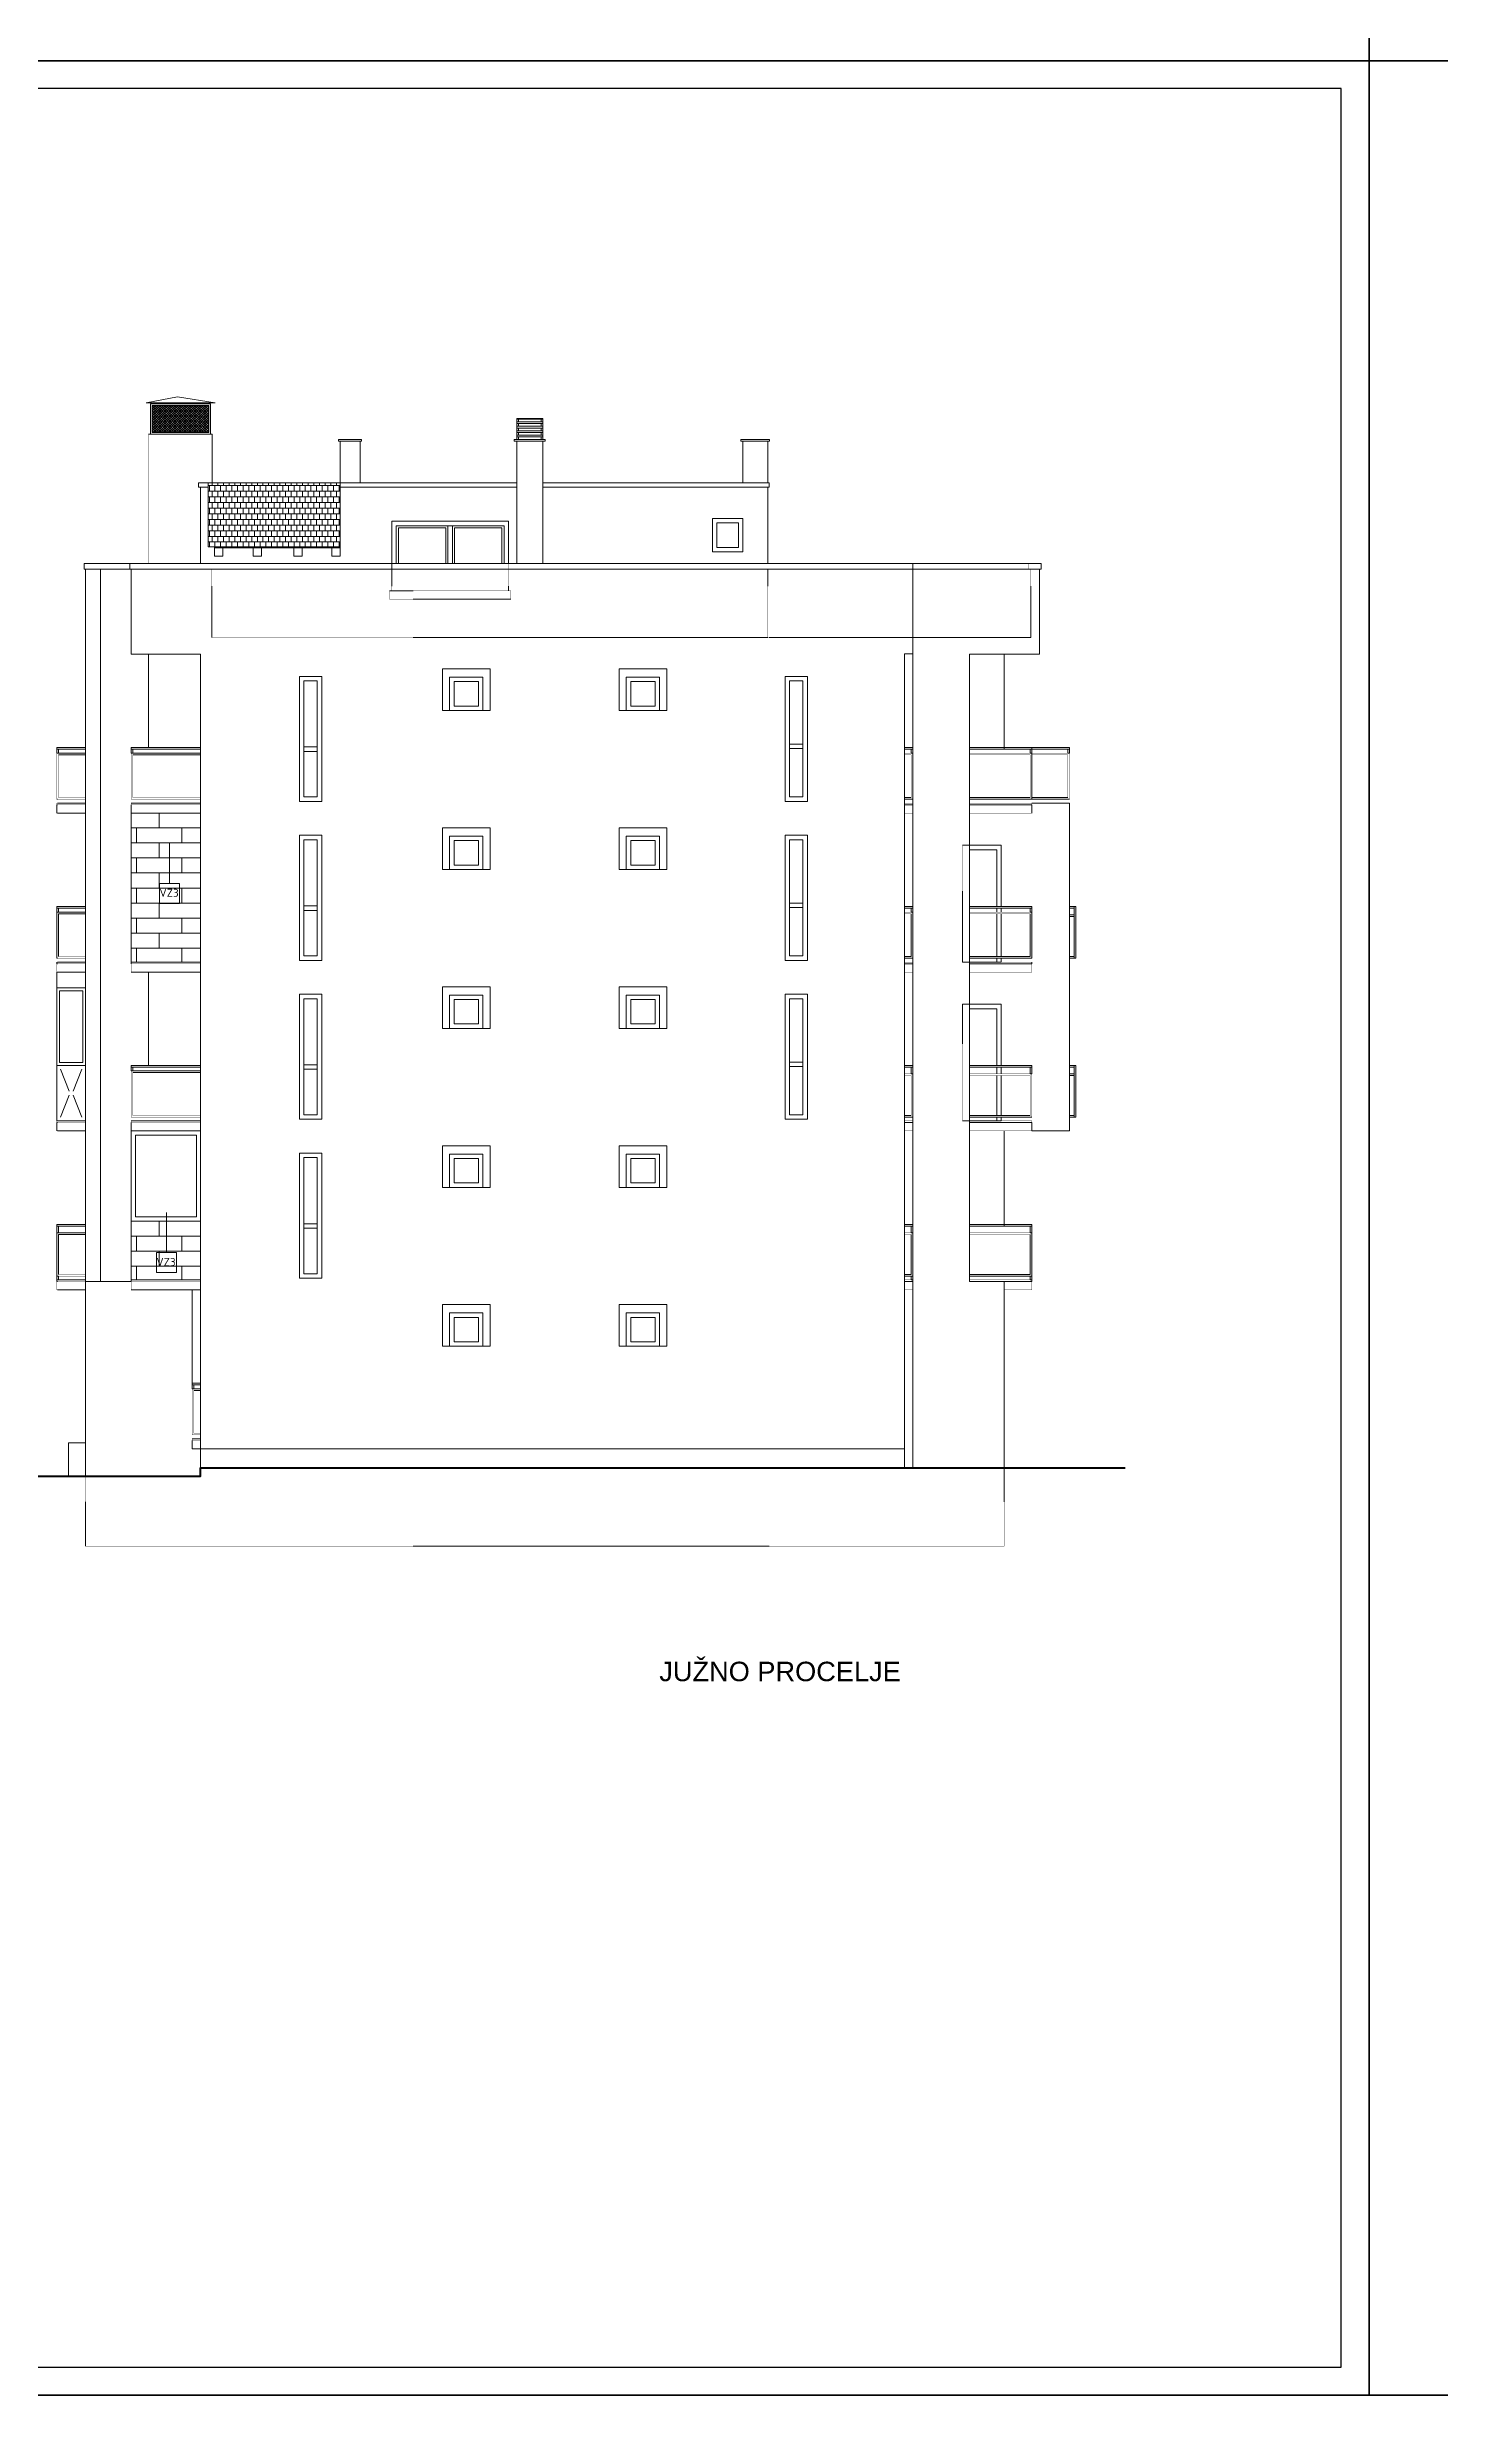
# Model space of a CAD drawing. Header units: millimetres. Extents: x -701 to 470890, y -446843 to -116129.
# Drawn here: x 211338 to 213843, y -229228 to -225003 of the extents above; entities that cross this region are included whole.
import ezdxf
from ezdxf.enums import TextEntityAlignment as Align

# ---------------------------------------------------------------- set-up
doc = ezdxf.new("R2010")
doc.units = ezdxf.units.MM
doc.linetypes.add('ACAD_ISO03W100', pattern=[30, 12, -18])
doc.linetypes.add('HIDDEN', pattern=[0.375, 0.25, -0.125])
doc.layers.get('0').update_dxf_attribs({"lineweight": 0})
for name, color, linetype, lineweight in [('05-podgled-tanko', 144, 'HIDDEN', 0), ('09-oznaka stavke', 1, 'Continuous', 0), ('5-TX', 113, 'Continuous', 5)]:
    doc.layers.add(name, color=color, linetype=linetype, lineweight=lineweight)
doc.layers.add('Kucni_broj', color=2, linetype='Continuous', plot=False)
doc.layers.add('SAST_Linija sastavnice', color=255, linetype='Continuous', plot=False)
doc.styles.add('isocpeur', font='isocpeur.ttf')
doc.styles.add('tahoma10', font='tahoma.ttf', dxfattribs={"height": 2})

# ---------------------------------------------------------------- blocks, each defined once
blk = doc.blocks.new('*U511')
at = {"ltscale": 0.1}
blk.add_line((0, 0.5), (0, 1), dxfattribs=at)
blk.add_lwpolyline([(0.125, 0.25), (-0.125, 0.25), (-0.125, 0.5), (0.125, 0.5)], close=True, dxfattribs=at)
at = {"style": 'isocpeur'}
blk.add_attdef('sl', text='', height=0.1, dxfattribs=at).set_placement((0.005, 0.334), align=Align.CENTER)

msp = doc.modelspace()

# ---------------------------------------------------------------- hatches: boundary and pattern name
at = {"layer": '05-podgled-tanko', "linetype": 'ByBlock', "ltscale": 5}
h = msp.add_hatch(dxfattribs=at)
h.set_pattern_fill('ANSI37', color=256)
h.set_pattern_definition([(45, (5183.777, -13346.2995), (-2.24506403, 2.24506403), []), (135, (5183.777, -13346.2995), (-2.24506403, -2.24506403), [])])
h.paths.add_polyline_path([(211526.78, -225696.27), (211628.79, -225696.27), (211628.79, -225647.6), (211526.78, -225647.6)])
h = msp.add_hatch(dxfattribs=at)
h.set_pattern_fill('AR-B88', color=256, scale=0.05)
h.set_pattern_definition([(0, (5183.777, -13346.3), (0, 10.16), []), (90, (5183.777, -13346.2995), (-5.08, 10.16), [10.16, -10.16])])
h.paths.add_polyline_path([(211627.65, -225902.27), (211865.22, -225902.27), (211865.22, -225787.27), (211627.65, -225787.27)])
at = {"layer": '09-oznaka stavke', "linetype": 'ByBlock', "ltscale": 5, "true_color": 0xf0310f}
h = msp.add_hatch(dxfattribs=at)
h.set_pattern_fill('AR-BRSTD', color=20, scale=0.4)
h.set_pattern_definition([(0, (5941.777, -13346.3), (0, 27.09672), []), (90, (5941.777, -13346.3), (-40.64, 27.09672), [27.09672, -27.09672])])
h.paths.add_polyline_path([(211614.22, -226649.27), (211489.22, -226649.27), (211489.22, -226381.27), (211614.22, -226381.27)])
h = msp.add_hatch(dxfattribs=at)
h.set_pattern_fill('AR-BRSTD', color=20, scale=0.4)
h.set_pattern_definition([(0, (5941.777, -13918.3), (0, 27.09672), []), (90, (5941.777, -13918.3), (-40.64, 27.09672), [27.09672, -27.09672])])
h.paths.add_polyline_path([(211614.22, -227221.27), (211489.22, -227221.27), (211489.22, -227115.27), (211614.22, -227115.27)])

# ---------------------------------------------------------------- linework, layer by layer
at = {"layer": '05-podgled-tanko', "linetype": 'ByBlock', "ltscale": 5}
for points in [[(211515.98, -225642.94), (211640.3, -225642.94), (211640.3, -225642.94), (211572.72, -225632.43), (211515.98, -225642.94)], [(211523.78, -225699.27), (211631.79, -225699.27), (211631.79, -225644.6), (211523.78, -225644.6)], [(211526.78, -225696.27), (211628.79, -225696.27), (211628.79, -225647.6), (211526.78, -225647.6)], [(212183.22, -225671.22), (212230.22, -225671.22), (212230.22, -225672.31), (212183.22, -225672.31)], [(212183.22, -225672.31), (212186.2, -225672.31), (212186.2, -225677.13), (212183.22, -225677.13)], [(212183.22, -225677.13), (212230.22, -225677.13), (212230.22, -225680.34), (212183.22, -225680.34)], [(212183.22, -225680.34), (212186.2, -225680.34), (212186.2, -225685.17), (212183.22, -225685.17)], [(212183.22, -225685.17), (212230.22, -225685.17), (212230.22, -225688.38), (212183.22, -225688.38)], [(212183.22, -225688.38), (212186.2, -225688.38), (212186.2, -225693.2), (212183.22, -225693.2)], [(212183.22, -225693.2), (212230.22, -225693.2), (212230.22, -225696.41), (212183.22, -225696.41)], [(212183.22, -225696.41), (212186.2, -225696.41), (212186.2, -225701.24), (212183.22, -225701.24)], [(212230.22, -225672.31), (212227.24, -225672.31), (212227.24, -225677.13), (212230.22, -225677.13)], [(212230.22, -225680.34), (212227.24, -225680.34), (212227.24, -225685.17), (212230.22, -225685.17)], [(212230.22, -225688.38), (212227.24, -225688.38), (212227.24, -225693.2), (212230.22, -225693.2)], [(212230.22, -225696.41), (212227.24, -225696.41), (212227.24, -225701.24), (212230.22, -225701.24)], [(211862.11, -225709.27), (211903.95, -225709.27), (211903.95, -225712.36), (211862.11, -225712.36)], [(211901.22, -225787.27), (211865.22, -225787.27), (211865.22, -225712.36), (211901.22, -225712.36)], [(212178.32, -225709.27), (212234.49, -225709.27), (212234.49, -225712.36), (212178.32, -225712.36)], [(212183.22, -225701.24), (212230.22, -225701.24), (212230.22, -225704.45), (212183.22, -225704.45)], [(212183.22, -225704.45), (212186.2, -225704.45), (212186.2, -225709.27), (212183.22, -225709.27)], [(212230.22, -225704.45), (212227.24, -225704.45), (212227.24, -225709.27), (212230.22, -225709.27)], [(212586.38, -225709.27), (212638.24, -225709.27), (212638.24, -225712.36), (212586.38, -225712.36)], [(212635.22, -225787.27), (212590.22, -225787.27), (212590.22, -225712.36), (212635.22, -225712.36)], [(211627.65, -225902.27), (211865.22, -225902.27), (211865.22, -225787.27), (211627.65, -225787.27)], [(212590.22, -225911.27), (212535.22, -225911.27), (212535.22, -225851.27), (212590.22, -225851.27)], [(212582.22, -225903.27), (212543.22, -225903.27), (212543.22, -225859.27), (212582.22, -225859.27)], [(211653.97, -225904.27), (211638.97, -225904.27), (211638.97, -225919.27), (211653.97, -225919.27)], [(211723.96, -225904.27), (211708.96, -225904.27), (211708.96, -225919.27), (211723.96, -225919.27)], [(211781.96, -225904.27), (211796.96, -225904.27), (211796.96, -225919.27), (211781.96, -225919.27)], [(211850.22, -225904.27), (211865.22, -225904.27), (211865.22, -225919.27), (211850.22, -225919.27)], [(211486.56, -225932.27), (211404.77, -225932.27), (211404.77, -225942.27), (211486.56, -225942.27)], [(211486.56, -225932.27), (212896.22, -225932.27), (212896.22, -225942.27), (211486.56, -225942.27)], [(212896.22, -225932.27), (213126.76, -225932.27), (213126.76, -225942.27), (212896.22, -225942.27)], [(212062.22, -226136.77), (212062.22, -226196.77), (212049.22, -226196.77), (212049.22, -226121.77), (212135.22, -226121.77), (212135.22, -226196.77), (212122.22, -226196.77), (212122.22, -226136.77)], [(212380.22, -226136.77), (212380.22, -226196.77), (212367.22, -226196.77), (212367.22, -226121.77), (212453.22, -226121.77), (212453.22, -226196.77), (212440.22, -226196.77), (212440.22, -226136.77)], [(211800.22, -226352.27), (211800.22, -226143.27), (211824.22, -226143.27), (211824.22, -226352.27)], [(212062.22, -226136.77), (212122.22, -226136.77), (212122.22, -226196.77), (212062.22, -226196.77)], [(212070.22, -226144.77), (212114.22, -226144.77), (212114.22, -226188.77), (212070.22, -226188.77)], [(212380.22, -226136.77), (212440.22, -226136.77), (212440.22, -226196.77), (212380.22, -226196.77)], [(212388.22, -226144.77), (212432.22, -226144.77), (212432.22, -226188.77), (212388.22, -226188.77)], [(212674.22, -226352.27), (212674.22, -226143.27), (212698.22, -226143.27), (212698.22, -226352.27)], [(211407.22, -226266.27), (211355.22, -226266.27), (211355.22, -226263.27), (211407.22, -226263.27)], [(211358.22, -226273.27), (211355.22, -226273.27), (211355.22, -226266.27), (211358.22, -226266.27)], [(211614.22, -226266.27), (211489.22, -226266.27), (211489.22, -226263.27), (211614.22, -226263.27)], [(211492.22, -226273.27), (211489.22, -226273.27), (211489.22, -226266.27), (211492.22, -226266.27)], [(211800.22, -226270.27), (211824.22, -226270.27), (211824.22, -226262.27), (211800.22, -226262.27)], [(212674.22, -226265.27), (212698.22, -226265.27), (212698.22, -226257.27), (212674.22, -226257.27)], [(212881.22, -226266.27), (212896.22, -226266.27), (212896.22, -226263.27), (212881.22, -226263.27)], [(212893.22, -226273.27), (212896.22, -226273.27), (212896.22, -226266.27), (212893.22, -226266.27)], [(212998.22, -226266.27), (213110.22, -226266.27), (213110.22, -226263.27), (212998.22, -226263.27)], [(213107.22, -226273.27), (213110.22, -226273.27), (213110.22, -226266.27), (213107.22, -226266.27)], [(213110.22, -226266.27), (213178.22, -226266.27), (213178.22, -226263.27), (213110.22, -226263.27)], [(213175.22, -226273.27), (213178.22, -226273.27), (213178.22, -226266.27), (213175.22, -226266.27)], [(212062.22, -226422.77), (212062.22, -226482.77), (212049.22, -226482.77), (212049.22, -226407.77), (212135.22, -226407.77), (212135.22, -226482.77), (212122.22, -226482.77), (212122.22, -226422.77)], [(212380.22, -226422.77), (212380.22, -226482.77), (212367.22, -226482.77), (212367.22, -226407.77), (212453.22, -226407.77), (212453.22, -226482.77), (212440.22, -226482.77), (212440.22, -226422.77)], [(211800.22, -226638.27), (211800.22, -226429.27), (211824.22, -226429.27), (211824.22, -226638.27)], [(212062.22, -226422.77), (212122.22, -226422.77), (212122.22, -226482.77), (212062.22, -226482.77)], [(212070.22, -226430.77), (212114.22, -226430.77), (212114.22, -226474.77), (212070.22, -226474.77)], [(212380.22, -226422.77), (212440.22, -226422.77), (212440.22, -226482.77), (212380.22, -226482.77)], [(212388.22, -226430.77), (212432.22, -226430.77), (212432.22, -226474.77), (212388.22, -226474.77)], [(212674.22, -226638.27), (212674.22, -226429.27), (212698.22, -226429.27), (212698.22, -226638.27)], [(212674.22, -226551.27), (212698.22, -226551.27), (212698.22, -226543.27), (212674.22, -226543.27)], [(211407.22, -226552.27), (211355.22, -226552.27), (211355.22, -226549.27), (211407.22, -226549.27)], [(211358.22, -226559.27), (211355.22, -226559.27), (211355.22, -226552.27), (211358.22, -226552.27)], [(211800.22, -226556.27), (211824.22, -226556.27), (211824.22, -226548.27), (211800.22, -226548.27)], [(212881.22, -226552.27), (212896.22, -226552.27), (212896.22, -226549.27), (212881.22, -226549.27)], [(212893.22, -226559.27), (212896.22, -226559.27), (212896.22, -226552.27), (212893.22, -226552.27)], [(212998.22, -226552.27), (213110.22, -226552.27), (213110.22, -226549.27), (212998.22, -226549.27)], [(213107.22, -226559.27), (213110.22, -226559.27), (213110.22, -226552.27), (213107.22, -226552.27)], [(213178.22, -226552.27), (213186.34, -226552.27), (213186.34, -226549.27), (213178.22, -226549.27)], [(213178.22, -226567.27), (213186.34, -226567.27), (213186.34, -226564.27), (213178.22, -226564.27)], [(213186.34, -226642.27), (213189.34, -226642.27), (213189.34, -226549.27), (213186.34, -226549.27)], [(213178.22, -226639.27), (213186.34, -226639.27), (213186.34, -226642.27), (213178.22, -226642.27)], [(212062.22, -226708.77), (212062.22, -226768.77), (212049.22, -226768.77), (212049.22, -226693.77), (212135.22, -226693.77), (212135.22, -226768.77), (212122.22, -226768.77), (212122.22, -226708.77)], [(212062.22, -226708.77), (212122.22, -226708.77), (212122.22, -226768.77), (212062.22, -226768.77)], [(212380.22, -226708.77), (212380.22, -226768.77), (212367.22, -226768.77), (212367.22, -226693.77), (212453.22, -226693.77), (212453.22, -226768.77), (212440.22, -226768.77), (212440.22, -226708.77)], [(212380.22, -226708.77), (212440.22, -226708.77), (212440.22, -226768.77), (212380.22, -226768.77)], [(211800.22, -226924.27), (211800.22, -226715.27), (211824.22, -226715.27), (211824.22, -226924.27)], [(212070.22, -226716.77), (212114.22, -226716.77), (212114.22, -226760.77), (212070.22, -226760.77)], [(212388.22, -226716.77), (212432.22, -226716.77), (212432.22, -226760.77), (212388.22, -226760.77)], [(212674.22, -226924.27), (212674.22, -226715.27), (212698.22, -226715.27), (212698.22, -226924.27)], [(211614.22, -226838.27), (211489.22, -226838.27), (211489.22, -226835.27), (211614.22, -226835.27)], [(211492.22, -226845.27), (211489.22, -226845.27), (211489.22, -226838.27), (211492.22, -226838.27)], [(211800.22, -226842.27), (211824.22, -226842.27), (211824.22, -226834.27), (211800.22, -226834.27)], [(212674.22, -226837.27), (212698.22, -226837.27), (212698.22, -226829.27), (212674.22, -226829.27)], [(212881.22, -226838.27), (212896.22, -226838.27), (212896.22, -226835.27), (212881.22, -226835.27)], [(212893.22, -226850.27), (212896.22, -226850.27), (212896.22, -226838.27), (212893.22, -226838.27)], [(212998.22, -226838.27), (213110.22, -226838.27), (213110.22, -226835.27), (212998.22, -226835.27)], [(213107.22, -226850.27), (213110.22, -226850.27), (213110.22, -226838.27), (213107.22, -226838.27)], [(213178.22, -226838.27), (213186.34, -226838.27), (213186.34, -226835.27), (213178.22, -226835.27)], [(213186.34, -226928.27), (213189.34, -226928.27), (213189.34, -226835.27), (213186.34, -226835.27)], [(213178.22, -226853.27), (213186.34, -226853.27), (213186.34, -226850.27), (213178.22, -226850.27)], [(213178.22, -226925.27), (213186.34, -226925.27), (213186.34, -226928.27), (213178.22, -226928.27)], [(211800.22, -227210.27), (211800.22, -227001.27), (211824.22, -227001.27), (211824.22, -227210.27)], [(212062.22, -226994.77), (212062.22, -227054.77), (212049.22, -227054.77), (212049.22, -226979.77), (212135.22, -226979.77), (212135.22, -227054.77), (212122.22, -227054.77), (212122.22, -226994.77)], [(212062.22, -226994.77), (212122.22, -226994.77), (212122.22, -227054.77), (212062.22, -227054.77)], [(212070.22, -227002.77), (212114.22, -227002.77), (212114.22, -227046.77), (212070.22, -227046.77)], [(212380.22, -226994.77), (212380.22, -227054.77), (212367.22, -227054.77), (212367.22, -226979.77), (212453.22, -226979.77), (212453.22, -227054.77), (212440.22, -227054.77), (212440.22, -226994.77)], [(212380.22, -226994.77), (212440.22, -226994.77), (212440.22, -227054.77), (212380.22, -227054.77)], [(212388.22, -227002.77), (212432.22, -227002.77), (212432.22, -227046.77), (212388.22, -227046.77)], [(211407.22, -227124.27), (211355.22, -227124.27), (211355.22, -227121.27), (211407.22, -227121.27)], [(211358.22, -227136.27), (211355.22, -227136.27), (211355.22, -227124.27), (211358.22, -227124.27)], [(211800.22, -227128.27), (211824.22, -227128.27), (211824.22, -227120.27), (211800.22, -227120.27)], [(212881.22, -227124.27), (212896.22, -227124.27), (212896.22, -227121.27), (212881.22, -227121.27)], [(212893.22, -227136.27), (212896.22, -227136.27), (212896.22, -227124.27), (212893.22, -227124.27)], [(212998.22, -227124.27), (213110.22, -227124.27), (213110.22, -227121.27), (212998.22, -227121.27)], [(213107.22, -227136.27), (213110.22, -227136.27), (213110.22, -227124.27), (213107.22, -227124.27)], [(211358.22, -227214.27), (211355.22, -227214.27), (211355.22, -227221.27), (211358.22, -227221.27)], [(212893.22, -227214.27), (212896.22, -227214.27), (212896.22, -227221.27), (212893.22, -227221.27)], [(213107.22, -227214.27), (213110.22, -227214.27), (213110.22, -227221.27), (213107.22, -227221.27)], [(212062.22, -227280.77), (212062.22, -227340.77), (212049.22, -227340.77), (212049.22, -227265.77), (212135.22, -227265.77), (212135.22, -227340.77), (212122.22, -227340.77), (212122.22, -227280.77)], [(212062.22, -227280.77), (212122.22, -227280.77), (212122.22, -227340.77), (212062.22, -227340.77)], [(212070.22, -227288.77), (212114.22, -227288.77), (212114.22, -227332.77), (212070.22, -227332.77)], [(212380.22, -227280.77), (212380.22, -227340.77), (212367.22, -227340.77), (212367.22, -227265.77), (212453.22, -227265.77), (212453.22, -227340.77), (212440.22, -227340.77), (212440.22, -227280.77)], [(212380.22, -227280.77), (212440.22, -227280.77), (212440.22, -227340.77), (212380.22, -227340.77)], [(212388.22, -227288.77), (212432.22, -227288.77), (212432.22, -227332.77), (212388.22, -227332.77)], [(211614.22, -227410.27), (211599.22, -227410.27), (211599.22, -227407.27), (211614.22, -227407.27)], [(211602.22, -227417.27), (211599.22, -227417.27), (211599.22, -227410.27), (211602.22, -227410.27)], [(211376.22, -227514.27), (211407.22, -227514.27), (211407.22, -227574.27), (211376.22, -227574.27)]]:
    msp.add_lwpolyline(points, close=True, dxfattribs=at)
at = {"layer": '05-podgled-tanko'}
for points in [[(211520.22, -225932.27), (211520.22, -225699.27), (211635.22, -225699.27), (211635.22, -225787.27)], [(211355.22, -226356.27), (211355.22, -226273.27), (211407.22, -226273.27), (211407.22, -226356.27), (211355.22, -226356.27)], [(211489.22, -226356.27), (211489.22, -226273.27), (211614.22, -226273.27), (211614.22, -226356.27), (211489.22, -226356.27)], [(212896.22, -226356.27), (212896.22, -226273.27), (212881.22, -226273.27), (212881.22, -226356.27), (212896.22, -226356.27)], [(213110.22, -226356.27), (213110.22, -226273.27), (212998.22, -226273.27), (212998.22, -226356.27), (213110.22, -226356.27)], [(213178.22, -226356.27), (213178.22, -226273.27), (213110.22, -226273.27), (213110.22, -226356.27), (213178.22, -226356.27)], [(211407.22, -226366.27), (211355.22, -226366.27), (211355.22, -226381.27), (211407.22, -226381.27), (211407.22, -226366.27)], [(211614.22, -226366.27), (211489.22, -226366.27), (211489.22, -226381.27), (211614.22, -226381.27), (211614.22, -226366.27)], [(212881.22, -226366.27), (212896.22, -226366.27), (212896.22, -226381.27), (212881.22, -226381.27), (212881.22, -226366.27)], [(212998.22, -226366.27), (213110.22, -226366.27), (213110.22, -226381.27), (212998.22, -226381.27), (212998.22, -226366.27)], [(211355.22, -226642.27), (211355.22, -226559.27), (211407.22, -226559.27), (211407.22, -226642.27), (211355.22, -226642.27)], [(212896.22, -226642.27), (212896.22, -226559.27), (212881.22, -226559.27), (212881.22, -226642.27), (212896.22, -226642.27)], [(213110.22, -226642.27), (213110.22, -226559.27), (212998.22, -226559.27), (212998.22, -226642.27), (213110.22, -226642.27)], [(211407.22, -226652.27), (211355.22, -226652.27), (211355.22, -226667.27), (211407.22, -226667.27), (211407.22, -226652.27)], [(211614.22, -226652.27), (211489.22, -226652.27), (211489.22, -226667.27), (211614.22, -226667.27), (211614.22, -226652.27)], [(212881.22, -226652.27), (212896.22, -226652.27), (212896.22, -226667.27), (212881.22, -226667.27), (212881.22, -226652.27)], [(212998.22, -226652.27), (213110.22, -226652.27), (213110.22, -226667.27), (212998.22, -226667.27), (212998.22, -226652.27)], [(211489.22, -226928.27), (211489.22, -226845.27), (211614.22, -226845.27), (211614.22, -226928.27), (211489.22, -226928.27)], [(212896.22, -226928.27), (212896.22, -226850.27), (212881.22, -226850.27), (212881.22, -226928.27), (212896.22, -226928.27)], [(213110.22, -226928.27), (213110.22, -226850.27), (212998.22, -226850.27), (212998.22, -226928.27), (213110.22, -226928.27)], [(211407.22, -226938.27), (211355.22, -226938.27), (211355.22, -226953.27), (211407.22, -226953.27), (211407.22, -226938.27)], [(211614.22, -226938.27), (211489.22, -226938.27), (211489.22, -226953.27), (211614.22, -226953.27), (211614.22, -226938.27)], [(212881.22, -226938.27), (212896.22, -226938.27), (212896.22, -226953.27), (212881.22, -226953.27), (212881.22, -226938.27)], [(212998.22, -226938.27), (213110.22, -226938.27), (213110.22, -226953.27), (212998.22, -226953.27), (212998.22, -226938.27)], [(211355.22, -227214.27), (211355.22, -227136.27), (211407.22, -227136.27), (211407.22, -227214.27), (211355.22, -227214.27)], [(212896.22, -227214.27), (212896.22, -227136.27), (212881.22, -227136.27), (212881.22, -227214.27), (212896.22, -227214.27)], [(213110.22, -227214.27), (213110.22, -227136.27), (212998.22, -227136.27), (212998.22, -227214.27), (213110.22, -227214.27)], [(211407.22, -227224.27), (211355.22, -227224.27), (211355.22, -227239.27), (211407.22, -227239.27), (211407.22, -227224.27)], [(211614.22, -227224.27), (211489.22, -227224.27), (211489.22, -227239.27), (211614.22, -227239.27), (211614.22, -227224.27)], [(212881.22, -227224.27), (212896.22, -227224.27), (212896.22, -227239.27), (212881.22, -227239.27), (212881.22, -227224.27)], [(212998.22, -227224.27), (213110.22, -227224.27), (213110.22, -227239.27), (213060.22, -227239.27), (213060.22, -227224.27)], [(211599.22, -227500.27), (211599.22, -227417.27), (211614.22, -227417.27), (211614.22, -227500.27), (211599.22, -227500.27)], [(211614.22, -227510.27), (211599.22, -227510.27), (211599.22, -227525.27), (211614.22, -227525.27), (211614.22, -227510.27)], [(211614.22, -227514.27), (211614.22, -227514.27), (211614.22, -227574.27)]]:
    msp.add_lwpolyline(points, dxfattribs=at).dxf.unprotected_set("ltscale", 0)
at = {"layer": '05-podgled-tanko', "linetype": 'ByBlock', "ltscale": 5}
for points in [[(212183.22, -225932.27), (212183.22, -225712.36), (212230.22, -225712.36), (212230.22, -225932.27)], [(211627.65, -225794.54), (211610.14, -225794.54), (211610.14, -225787.27), (212183.22, -225787.27)], [(211614.22, -225794.54), (211614.22, -225932.27)], [(212183.22, -225794.54), (211865.22, -225794.54)], [(212230.22, -225787.27), (212637.59, -225787.27), (212637.59, -225794.54), (212230.22, -225794.54)], [(212635.22, -225794.54), (212635.22, -225932.27)], [(212168.22, -225932.27), (212168.22, -225856.27), (211958.22, -225856.27), (211958.22, -225932.27)], [(211966.22, -225932.27), (211966.22, -225864.27), (212059.22, -225864.27), (212059.22, -225932.27)], [(212160.22, -225932.27), (212160.22, -225864.27), (211966.22, -225864.27), (211966.22, -225932.27)], [(211970.22, -225932.27), (211970.22, -225868.27), (212055.22, -225868.27), (212055.22, -225932.27)], [(212059.22, -225932.27), (212059.22, -225864.27), (212067.22, -225864.27), (212067.22, -225932.27)], [(212067.22, -225932.27), (212067.22, -225864.27), (212160.22, -225864.27), (212160.22, -225932.27)], [(212071.22, -225932.27), (212071.22, -225868.27), (212156.22, -225868.27), (212156.22, -225932.27)], [(211865.22, -225902.27), (211638.97, -225902.27), (211638.97, -225904.27), (211865.22, -225904.27), (211865.22, -225902.27)], [(211407.22, -227224.27), (211407.22, -225942.27), (211494.22, -225942.27)], [(211434.22, -225942.27), (211434.22, -227224.27)], [(211638.22, -225942.27), (211489.22, -225942.27), (211489.22, -226095.27), (211614.22, -226095.27), (211614.22, -227514.27)], [(211638.22, -225942.27), (212881.22, -225942.27)], [(212881.22, -227559.27), (212881.22, -226094.87), (212896.22, -226094.87), (212896.22, -225942.27), (211638.22, -225942.27)], [(212890.22, -225942.27), (212998.22, -225942.27)], [(212998.22, -225942.27), (213124.22, -225942.27), (213124.22, -226095.27), (212998.22, -226095.27), (212998.22, -227224.27)], [(211520.22, -226095.27), (211520.22, -226263.27)], [(212896.22, -226094.87), (212896.22, -227559.27)], [(213060.22, -226095.27), (213060.22, -226266.27)], [(211792.22, -226360.27), (211792.22, -226135.27), (211832.22, -226135.27), (211832.22, -226360.27), (211792.22, -226360.27)], [(212666.22, -226360.27), (212666.22, -226135.27), (212706.22, -226135.27), (212706.22, -226360.27), (212666.22, -226360.27)], [(213110.22, -226363.27), (213178.22, -226363.27), (213178.22, -226953.27), (213110.22, -226953.27)], [(211792.22, -226646.27), (211792.22, -226421.27), (211832.22, -226421.27), (211832.22, -226646.27), (211792.22, -226646.27)], [(212666.22, -226646.27), (212666.22, -226421.27), (212706.22, -226421.27), (212706.22, -226646.27), (212666.22, -226646.27)], [(213055.22, -226549.27), (213055.22, -226439.27), (212998.22, -226439.27)], [(213047.22, -226549.27), (213047.22, -226447.27), (212998.22, -226447.27)], [(213047.22, -226559.27), (213047.22, -226552.27)], [(213047.22, -226639.27), (213047.22, -226562.27)], [(213055.22, -226559.27), (213055.22, -226552.27)], [(213055.22, -226639.27), (213055.22, -226562.27)], [(211520.22, -226667.27), (211520.22, -226835.27)], [(212985.22, -226649.27), (213055.22, -226649.27)], [(213047.22, -226649.27), (213047.22, -226642.27)], [(213055.22, -226649.27), (213055.22, -226642.27)], [(211792.22, -226932.27), (211792.22, -226707.27), (211832.22, -226707.27), (211832.22, -226932.27), (211792.22, -226932.27)], [(212666.22, -226932.27), (212666.22, -226707.27), (212706.22, -226707.27), (212706.22, -226932.27), (212666.22, -226932.27)], [(213055.22, -226835.27), (213055.22, -226725.27), (212998.22, -226725.27)], [(213047.22, -226835.27), (213047.22, -226733.27), (212998.22, -226733.27)], [(213047.22, -226850.27), (213047.22, -226838.27)], [(213055.22, -226850.27), (213055.22, -226838.27)], [(213047.22, -226925.27), (213047.22, -226853.27)], [(213055.22, -226925.27), (213055.22, -226853.27)], [(212985.22, -226935.27), (213055.22, -226935.27)], [(213047.22, -226935.27), (213047.22, -226928.27)], [(213055.22, -226935.27), (213055.22, -226928.27)], [(213060.22, -226953.27), (213060.22, -227124.27)], [(211792.22, -227218.27), (211792.22, -226993.27), (211832.22, -226993.27), (211832.22, -227218.27), (211792.22, -227218.27)], [(211489.22, -227224.27), (211407.22, -227224.27), (211407.22, -227574.27)], [(211599.22, -227414.27), (211599.22, -227239.27)], [(212998.22, -227224.27), (213060.22, -227224.27), (213060.22, -227559.27)], [(211614.22, -227525.27), (212881.22, -227525.27)]]:
    msp.add_lwpolyline(points, dxfattribs=at)
at = {"layer": '05-podgled-tanko', "linetype": 'ACAD_ISO03W100', "ltscale": 0.005}
for points in [[(212635.22, -225942.27), (212635.22, -226065.27), (211634.22, -226065.27), (211634.22, -225942.27)], [(211958.22, -225932.27), (211958.22, -225981.27), (212168.22, -225981.27), (212168.22, -225932.27)], [(212635.22, -226065.27), (213108.22, -226065.27), (213108.22, -225942.27), (213104.22, -225942.27)], [(213104.22, -225942.27), (213104.22, -225932.27)], [(212985.22, -226649.27), (212985.22, -226439.27), (212998.22, -226439.27)], [(212985.22, -226935.27), (212985.22, -226725.27), (212998.22, -226725.27)], [(213060.22, -227559.27), (213060.22, -227700.27), (211407.22, -227700.27), (211407.22, -227574.27)]]:
    msp.add_lwpolyline(points, dxfattribs=at)
msp.add_lwpolyline([(211954.22, -225981.27), (212172.22, -225981.27), (212172.22, -225996.43), (211954.22, -225996.43)], close=True, dxfattribs=at)
at = {"layer": '05-podgled-tanko'}
for points in [[(211358.22, -226353.27), (211358.22, -226276.27), (211407.22, -226276.27), (211407.22, -226353.27)], [(211492.22, -226353.27), (211492.22, -226276.27), (211614.22, -226276.27), (211614.22, -226353.27)], [(212893.22, -226353.27), (212893.22, -226276.27), (212881.22, -226276.27), (212881.22, -226353.27)], [(213107.22, -226353.27), (213107.22, -226276.27), (212998.22, -226276.27), (212998.22, -226353.27)], [(213175.22, -226353.27), (213175.22, -226276.27), (213110.22, -226276.27), (213110.22, -226353.27)], [(211407.22, -226366.27), (211355.22, -226366.27), (211355.22, -226363.27), (211407.22, -226363.27)], [(211614.22, -226366.27), (211489.22, -226366.27), (211489.22, -226363.27), (211614.22, -226363.27)], [(212881.22, -226366.27), (212896.22, -226366.27), (212896.22, -226363.27), (212881.22, -226363.27)], [(212998.22, -226366.27), (213110.22, -226366.27), (213110.22, -226363.27), (212998.22, -226363.27)], [(211358.22, -226639.27), (211358.22, -226562.27), (211407.22, -226562.27), (211407.22, -226639.27)], [(212893.22, -226639.27), (212893.22, -226562.27), (212881.22, -226562.27), (212881.22, -226639.27)], [(213107.22, -226639.27), (213107.22, -226562.27), (212998.22, -226562.27), (212998.22, -226639.27)], [(211407.22, -226652.27), (211355.22, -226652.27), (211355.22, -226649.27), (211407.22, -226649.27)], [(211614.22, -226652.27), (211489.22, -226652.27), (211489.22, -226649.27), (211614.22, -226649.27)], [(212881.22, -226652.27), (212896.22, -226652.27), (212896.22, -226649.27), (212881.22, -226649.27)], [(212998.22, -226652.27), (213110.22, -226652.27), (213110.22, -226649.27), (212998.22, -226649.27)], [(211492.22, -226925.27), (211492.22, -226848.27), (211614.22, -226848.27), (211614.22, -226925.27)], [(212893.22, -226925.27), (212893.22, -226853.27), (212881.22, -226853.27), (212881.22, -226925.27)], [(213107.22, -226925.27), (213107.22, -226853.27), (212998.22, -226853.27), (212998.22, -226925.27)], [(211407.22, -226938.27), (211355.22, -226938.27), (211355.22, -226935.27), (211407.22, -226935.27)], [(211614.22, -226938.27), (211489.22, -226938.27), (211489.22, -226935.27), (211614.22, -226935.27)], [(212881.22, -226938.27), (212896.22, -226938.27), (212896.22, -226935.27), (212881.22, -226935.27)], [(212998.22, -226938.27), (213110.22, -226938.27), (213110.22, -226935.27), (212998.22, -226935.27)], [(211358.22, -227211.27), (211358.22, -227139.27), (211407.22, -227139.27), (211407.22, -227211.27)], [(212893.22, -227211.27), (212893.22, -227139.27), (212881.22, -227139.27), (212881.22, -227211.27)], [(213107.22, -227211.27), (213107.22, -227139.27), (212998.22, -227139.27), (212998.22, -227211.27)], [(211407.22, -227224.27), (211355.22, -227224.27), (211355.22, -227221.27), (211407.22, -227221.27)], [(211614.22, -227224.27), (211489.22, -227224.27), (211489.22, -227221.27), (211614.22, -227221.27)], [(212881.22, -227224.27), (212896.22, -227224.27), (212896.22, -227221.27), (212881.22, -227221.27)], [(212998.22, -227224.27), (213110.22, -227224.27), (213110.22, -227221.27), (212998.22, -227221.27)], [(211602.22, -227497.27), (211602.22, -227420.27), (211614.22, -227420.27), (211614.22, -227497.27)], [(211614.22, -227510.27), (211599.22, -227510.27), (211599.22, -227507.27), (211614.22, -227507.27)]]:
    msp.add_lwpolyline(points, close=True, dxfattribs=at).dxf.unprotected_set("ltscale", 0)
at = {"layer": '05-podgled-tanko', "linetype": 'ByBlock', "lineweight": 40, "ltscale": 5}
msp.add_lwpolyline([(211081.2, -227574.27), (211614.22, -227574.27), (211614.22, -227559.27), (213278.2, -227559.27)], dxfattribs=at)
at = {"layer": '09-oznaka stavke', "color": 20, "linetype": 'ByBlock', "ltscale": 5, "true_color": 0xf0310f}
for points in [[(211614.22, -226649.27), (211489.22, -226649.27), (211489.22, -226381.27), (211614.22, -226381.27)], [(211407.22, -226667.27), (211355.22, -226667.27), (211355.22, -226695.85), (211407.22, -226695.85)], [(211407.22, -226835.27), (211355.22, -226835.27), (211355.22, -226695.85), (211407.22, -226695.85)], [(211402.22, -226830.27), (211360.22, -226830.27), (211360.22, -226700.85), (211402.22, -226700.85)], [(211355.22, -226835.27), (211407.22, -226835.27), (211407.22, -226935.27), (211355.22, -226935.27)], [(211489.22, -226953.27), (211614.22, -226953.27), (211614.22, -227115.27), (211489.22, -227115.27)], [(211496.72, -226960.77), (211606.72, -226960.77), (211606.72, -227107.77), (211496.72, -227107.77)], [(211614.22, -227221.27), (211489.22, -227221.27), (211489.22, -227115.27), (211614.22, -227115.27)]]:
    msp.add_lwpolyline(points, close=True, dxfattribs=at)
for points in [[(211361.85, -226842.26), (211377.88, -226881.77)], [(211400.59, -226842.26), (211384.52, -226881.77)], [(211377.88, -226888.77), (211361.85, -226928.28)], [(211384.52, -226888.77), (211400.59, -226928.28)]]:
    msp.add_lwpolyline(points, dxfattribs=at)
at = {"layer": 'Kucni_broj'}
for points in [[(207777.02, -220827.75), (213717.02, -220827.75), (213717.02, -225027.75), (207777.02, -225027.75)], [(207777.02, -225027.75), (213717.02, -225027.75), (213717.02, -220827.75), (207777.02, -220827.75)], [(213717.02, -220827.75), (219657.02, -220827.75), (219657.02, -225027.75), (213717.02, -225027.75)], [(213717.02, -225027.75), (219657.02, -225027.75), (219657.02, -220827.75), (213717.02, -220827.75)], [(207777.02, -225027.75), (213717.02, -225027.75), (213717.02, -229227.75), (207777.02, -229227.75)], [(207777.02, -229227.75), (213717.02, -229227.75), (213717.02, -225027.75), (207777.02, -225027.75)], [(213717.02, -225027.75), (219657.02, -225027.75), (219657.02, -229227.75), (213717.02, -229227.75)], [(213717.02, -229227.75), (219657.02, -229227.75), (219657.02, -225027.75), (213717.02, -225027.75)]]:
    msp.add_lwpolyline(points, close=True, dxfattribs=at)
at = {"layer": 'SAST_Linija sastavnice'}
msp.add_lwpolyline([(208029.02, -229177.75), (213667.02, -229177.75), (213667.02, -225077.75), (208029.02, -225077.75)], close=True, dxfattribs=at)

# ---------------------------------------------------------------- block references
at = {"layer": '5-TX'}
ref = msp.add_blockref('*U511', (211558.16, -226579.92), dxfattribs=dict(at, xscale=-144.0000000000024, yscale=144.0000000000024, zscale=144.0000000000024, rotation=0.0001386217754983932))
ref.add_attrib('sl', 'VZ3', dxfattribs={"layer": '0', "height": 14.4, "rotation": 0.00014, "style": 'isocpeur'}).set_placement((211557.44, -226531.89), align=Align.CENTER)
ref = msp.add_blockref('*U511', (211552.61, -227244.18), dxfattribs=dict(at, xscale=-144.0000000000024, yscale=144.0000000000024, zscale=144.0000000000024, rotation=0.0001386217754983932))
ref.add_attrib('sl', 'VZ3', dxfattribs={"layer": '0', "height": 14.4, "rotation": 0.00014, "style": 'isocpeur'}).set_placement((211551.89, -227196.14), align=Align.CENTER)

# ---------------------------------------------------------------- texts
at = {"insert": (212439.65, -227908.27), "char_height": 35, "attachment_point": 1, "style": 'tahoma10'}
msp.add_mtext_dynamic_manual_height_columns('{\\fArial|b0|i0|c238|p34;JUŽNO PROCELJE}', width=480.0725, gutter_width=10, heights=[0], dxfattribs=at)

doc.saveas('drawing.dxf')
